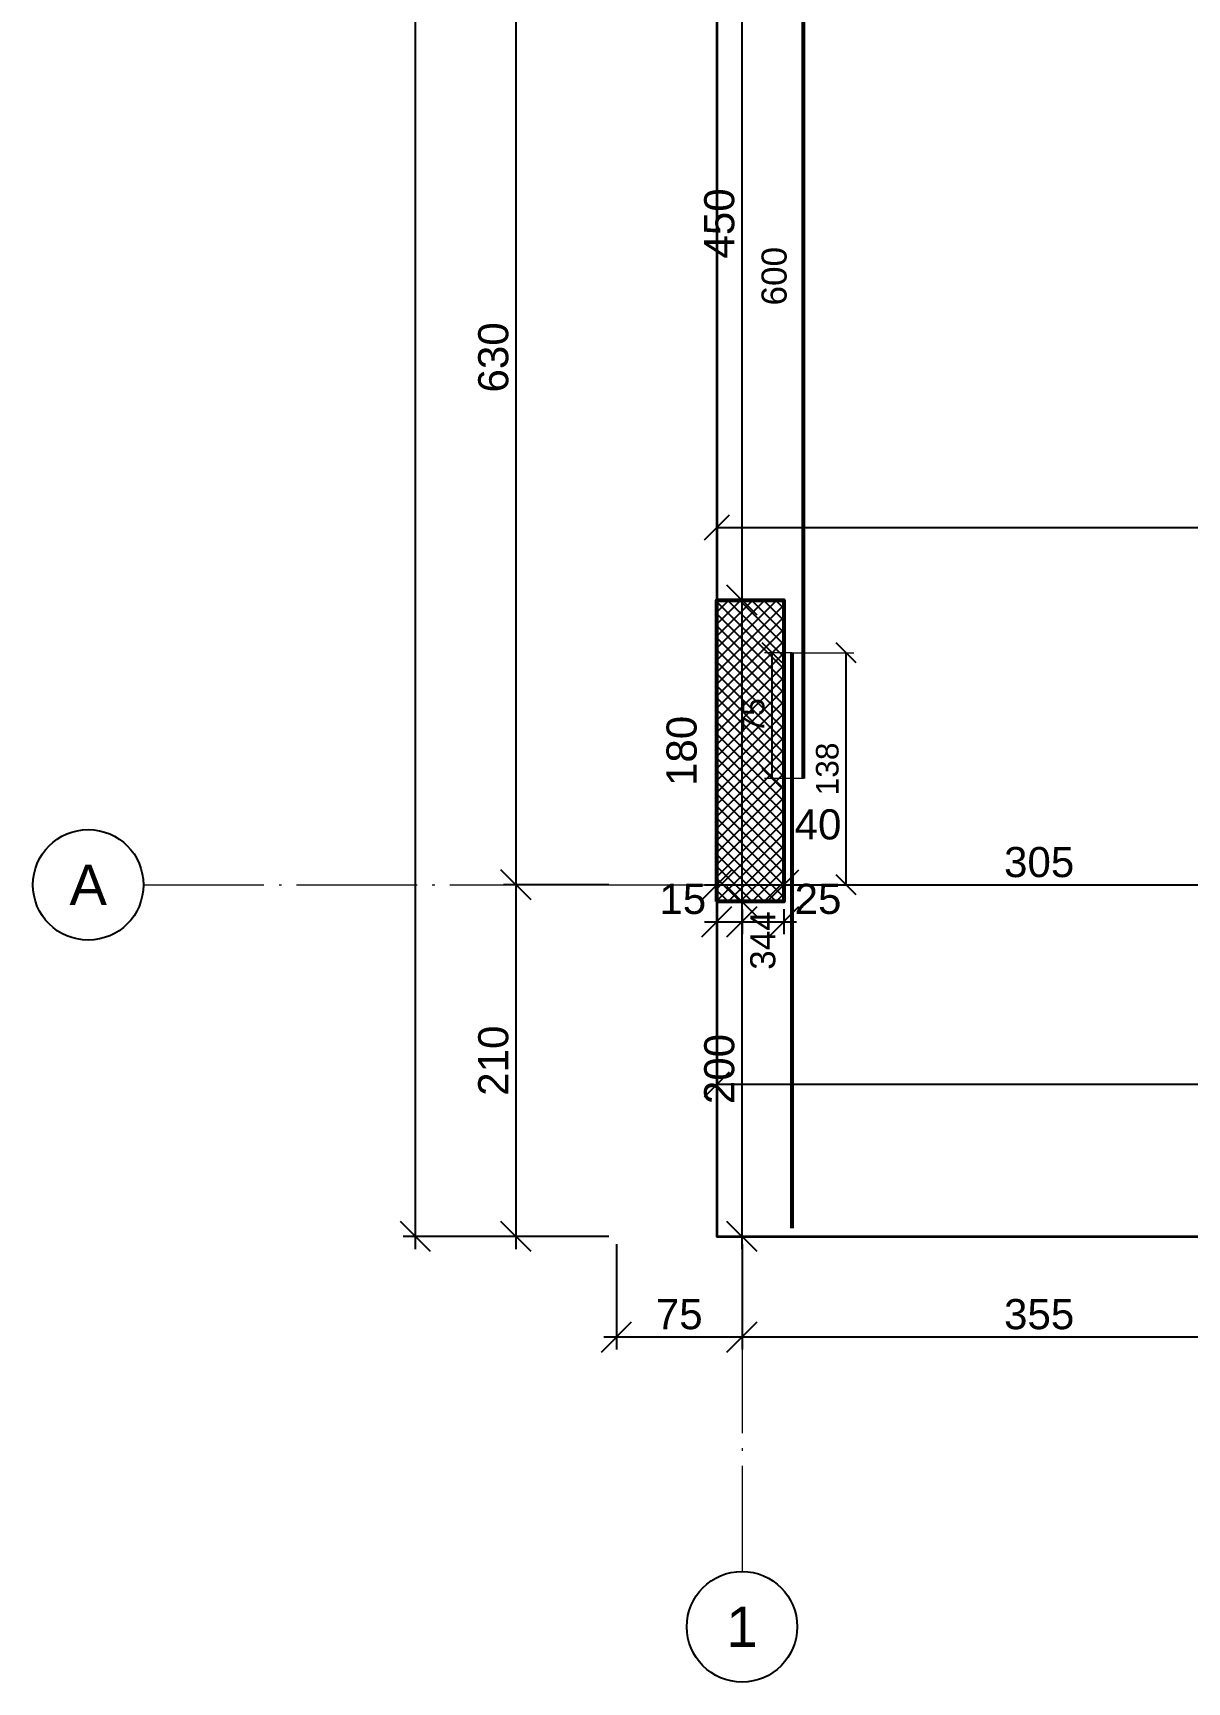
# Model space of a CAD drawing. Header units: millimetres. Extents: x -404 to 6018, y -5139 to 7890.
# Drawn here: x 3471 to 4161, y -466 to 519 of the extents above; entities that cross this region are included whole.
import ezdxf
from ezdxf.enums import TextEntityAlignment as Align

# ---------------------------------------------------------------- set-up
doc = ezdxf.new("R2010")
doc.units = ezdxf.units.MM
doc.linetypes.add('ZWCAD_ISO04W100', pattern=[30.5, 24, -3, 0.5, -3])
for name, color, linetype, lineweight in [('AXIS LINES', 255, 'ZWCAD_ISO04W100', 13), ('SLAB', 3, 'Continuous', 35), ('WALL', 10, 'Continuous', 53)]:
    doc.layers.add(name, color=color, linetype=linetype, lineweight=lineweight)
for name, color, linetype in [('FW_AXIS', 7, 'Continuous'), ('FW_DIM', 7, 'Continuous'), ('FW_WALL_HATCH', 8, 'Continuous'), ('REB_BOT_MESH_Y', 5, 'Continuous'), ('REB_BOT_MESH_Y_AXDIM', 5, 'Continuous'), ('REB_BOT_MESH_Y_LAP', 5, 'Continuous'), ('REB_BOT_MESH_Y_RANGE', 5, 'Continuous')]:
    doc.layers.add(name, color=color, linetype=linetype)
doc.styles.add('REBAR_TXT', font='arial.ttf')
doc.styles.get("Standard").update_dxf_attribs({"font": 'arial.ttf'})
doc.dimstyles.new('FW_DIM', dxfattribs={"dimtxt": 18, "dimasz": 9, "dimexe": 7.5, "dimexo": 4.5, "dimgap": 4.5, "dimtad": 1, "dimdec": 0, "dimtxsty": 'Standard', "dimtsz": 9, "dimcen": 2.5, "dimdle": 7.5, "dimclrd": 256, "dimclre": 256, "dimclrt": 7, "dimazin": 3, "dimtfac": 1, "dimtmove": 2, "dimatfit": 3})
doc.dimstyles.new('REBAR LAP', dxfattribs={"dimtxt": 13.5, "dimasz": 2.5, "dimexe": 4.5, "dimexo": 0, "dimgap": 4.5, "dimtad": 1, "dimdec": 0, "dimtxsty": 'Standard', "dimtsz": 6, "dimcen": 2.5, "dimclrd": 6, "dimclre": 6, "dimclrt": 7, "dimazin": 3, "dimtfac": 1, "dimtmove": 2, "dimatfit": 3, "dimlwd": 25, "dimlwe": 18})
doc.dimstyles.new('REBAR M-200', dxfattribs={"dimtxt": 15, "dimasz": 15, "dimexe": 25, "dimexo": 12.5, "dimgap": 10, "dimtad": 1, "dimdec": 0, "dimtxsty": 'Standard', "dimblk": 'NONE', "dimcen": 50, "dimse1": 1, "dimse2": 1, "dimclrd": 6, "dimclre": 6, "dimclrt": 7, "dimazin": 3, "dimtfac": 1, "dimtmove": 2, "dimatfit": 3, "dimldrblk": 'NONE', "dimlwd": 53})
doc.dimstyles.new('REBAR RANGE', dxfattribs={"dimtxt": 15, "dimasz": 2.5, "dimexe": 0, "dimexo": 0, "dimgap": 10, "dimtad": 1, "dimdec": 0, "dimtxsty": 'Standard', "dimtsz": 7.5, "dimcen": 2.5, "dimse1": 1, "dimse2": 1, "dimclrd": 6, "dimclre": 6, "dimclrt": 7, "dimazin": 3, "dimtfac": 1, "dimtmove": 2, "dimatfit": 3, "dimlwd": 25})

# ---------------------------------------------------------------- blocks, each defined once
blk = doc.blocks.new('*D808')
at = {"color": 6, "lineweight": 53}
blk.add_line((3924.99, -195), (3924.99, 148.5), dxfattribs=at)
at = {"layer": 'Defpoints'}
for p in [(3924.99, 148.5), (3924.99, -195), (3924.99, -195)]:
    blk.add_point(p, dxfattribs=at)
at = {"layer": 'REB_BOT_MESH_Y', "color": 7, "insert": (3907.49, -23.25), "char_height": 15, "attachment_point": 5, "rotation": 90}
blk.add_mtext('344', dxfattribs=at)
blk = doc.blocks.new('_NONE')
blk = doc.blocks.new('*D809')
at = {"color": 6, "lineweight": 53}
blk.add_line((3931.74, 73.5), (3931.74, 673.5), dxfattribs=at)
at = {"layer": 'Defpoints'}
for p in [(3931.74, 673.5), (3931.74, 73.5), (3931.74, 73.5)]:
    blk.add_point(p, dxfattribs=at)
at = {"layer": 'REB_BOT_MESH_Y', "color": 7, "insert": (3914.24, 373.5), "char_height": 15, "attachment_point": 5, "rotation": 90}
blk.add_mtext('600', dxfattribs=at)
blk = doc.blocks.new('_Oblique')
at = {"color": 0, "linetype": 'ByBlock', "lineweight": -2}
blk.add_line((-0.5, -0.5), (0.5, 0.5), dxfattribs=at)
blk = doc.blocks.new('*D812')
at = {"color": 6, "lineweight": 18}
for p, q in [((3924.99, 148.5), (3908.49, 148.5)), ((3931.74, 73.5), (3908.49, 73.5))]:
    blk.add_line(p, q, dxfattribs=at)
at = {"color": 6, "lineweight": 25}
blk.add_line((3912.99, 73.5), (3912.99, 148.5), dxfattribs=at)
at = {"layer": 'Defpoints'}
for p in [(3924.99, 148.5), (3912.99, 73.5), (3931.74, 73.5)]:
    blk.add_point(p, dxfattribs=at)
at = {"layer": 'REB_BOT_MESH_Y_LAP', "color": 6, "xscale": 12, "yscale": 12, "rotation": 90}
for p in [(3912.99, 148.5), (3912.99, 73.5)]:
    blk.add_blockref('_OBLIQUE', p, dxfattribs=at)
at = {"layer": 'REB_BOT_MESH_Y_LAP', "color": 7, "insert": (3901.74, 111), "char_height": 13.5, "attachment_point": 5, "rotation": 90}
blk.add_mtext('75', dxfattribs=at)
blk = doc.blocks.new('*D813')
at = {"color": 6, "lineweight": 18}
for p, q in [((3924.99, 148.5), (3961.74, 148.5)), ((3924.99, 10), (3961.74, 10))]:
    blk.add_line(p, q, dxfattribs=at)
at = {"color": 6, "lineweight": 25}
blk.add_line((3957.24, 10), (3957.24, 148.5), dxfattribs=at)
at = {"layer": 'Defpoints'}
for p in [(3924.99, 148.5), (3924.99, 10), (3957.24, 10)]:
    blk.add_point(p, dxfattribs=at)
at = {"layer": 'REB_BOT_MESH_Y_AXDIM', "color": 6, "xscale": 12, "yscale": 12, "rotation": 90}
for p in [(3957.24, 148.5), (3957.24, 10)]:
    blk.add_blockref('_OBLIQUE', p, dxfattribs=at)
at = {"layer": 'REB_BOT_MESH_Y_AXDIM', "color": 7, "insert": (3945.99, 79.25), "char_height": 13.5, "attachment_point": 5, "rotation": 90}
blk.add_mtext('138', dxfattribs=at)
blk = doc.blocks.new('*D846')
at = {"color": 6, "lineweight": 25}
blk.add_line((3879.99, -109.12), (4574.99, -109.12), dxfattribs=at)
at = {"layer": 'Defpoints'}
for p in [(3879.99, -109.12), (3879.99, -109.12), (4574.99, -109.12)]:
    blk.add_point(p, dxfattribs=at)
at = {"layer": 'REB_BOT_MESH_Y_RANGE', "color": 6, "xscale": 15, "yscale": 15}
for p in [(3879.99, -109.12), (4574.99, -109.12)]:
    blk.add_blockref('_OBLIQUE', p, dxfattribs=at)
at = {"layer": 'REB_BOT_MESH_Y_RANGE', "color": 7, "insert": (4227.49, -91.62), "char_height": 15, "attachment_point": 5}
blk.add_mtext('695', dxfattribs=at)
blk = doc.blocks.new('*D847')
at = {"color": 6, "lineweight": 25}
blk.add_line((3879.99, 223.5), (4574.99, 223.5), dxfattribs=at)
at = {"layer": 'Defpoints'}
for p in [(3879.99, 223.5), (3879.99, 223.5), (4574.99, 223.5)]:
    blk.add_point(p, dxfattribs=at)
at = {"layer": 'REB_BOT_MESH_Y_RANGE', "color": 6, "xscale": 15, "yscale": 15}
for p in [(3879.99, 223.5), (4574.99, 223.5)]:
    blk.add_blockref('_OBLIQUE', p, dxfattribs=at)
at = {"layer": 'REB_BOT_MESH_Y_RANGE', "color": 7, "insert": (4227.49, 241), "char_height": 15, "attachment_point": 5}
blk.add_mtext('695', dxfattribs=at)
blk = doc.blocks.new('*D881')
for p, q in [((3879.99, -4.5), (3879.99, -19.5)), ((3894.99, -4.5), (3894.99, -19.5)), ((3872.49, -12), (3902.49, -12))]:
    blk.add_line(p, q)
at = {"layer": 'Defpoints'}
for p in [(3879.99, 0), (3894.99, 0), (3879.99, -12)]:
    blk.add_point(p, dxfattribs=at)
at = {"layer": 'FW_DIM', "xscale": 18, "yscale": 18}
for p in [(3879.99, -12), (3894.99, -12)]:
    blk.add_blockref('_OBLIQUE', p, dxfattribs=at)
at = {"layer": 'FW_DIM', "color": 7, "insert": (3859.59, 1.5), "char_height": 18, "attachment_point": 5}
blk.add_mtext('15', dxfattribs=at)
blk = doc.blocks.new('*D882')
for p, q in [((3894.99, -4.5), (3894.99, -19.5)), ((3919.99, -4.5), (3919.99, -19.5)), ((3887.49, -12), (3927.49, -12))]:
    blk.add_line(p, q)
at = {"layer": 'Defpoints'}
for p in [(3894.99, 0), (3919.99, 0), (3894.99, -12)]:
    blk.add_point(p, dxfattribs=at)
at = {"layer": 'FW_DIM', "xscale": 18, "yscale": 18}
for p in [(3894.99, -12), (3919.99, -12)]:
    blk.add_blockref('_OBLIQUE', p, dxfattribs=at)
at = {"layer": 'FW_DIM', "color": 7, "insert": (3940.39, 1.5), "char_height": 18, "attachment_point": 5}
blk.add_mtext('25', dxfattribs=at)
blk = doc.blocks.new('*D957')
for p, q in [((3872.49, 10), (3927.49, 10)), ((3879.99, 14.5), (3879.99, 17.5)), ((3919.99, 14.5), (3919.99, 17.5))]:
    blk.add_line(p, q)
at = {"layer": 'Defpoints'}
for p in [(3879.99, 10), (3879.99, 10), (3919.99, 10)]:
    blk.add_point(p, dxfattribs=at)
at = {"layer": 'FW_DIM', "xscale": 18, "yscale": 18}
for p in [(3879.99, 10), (3919.99, 10)]:
    blk.add_blockref('_OBLIQUE', p, dxfattribs=at)
at = {"layer": 'FW_DIM', "color": 7, "insert": (3940.39, 46), "char_height": 18, "attachment_point": 5}
blk.add_mtext('40', dxfattribs=at)
blk = doc.blocks.new('*D958')
for p, q in [((3912.49, 10), (4232.49, 10)), ((3919.99, 14.5), (3919.99, 17.5)), ((4224.99, 14.5), (4224.99, 17.5))]:
    blk.add_line(p, q)
at = {"layer": 'Defpoints'}
for p in [(3919.99, 10), (3919.99, 10), (4224.99, 10)]:
    blk.add_point(p, dxfattribs=at)
at = {"layer": 'FW_DIM', "xscale": 18, "yscale": 18}
for p in [(3919.99, 10), (4224.99, 10)]:
    blk.add_blockref('_OBLIQUE', p, dxfattribs=at)
at = {"layer": 'FW_DIM', "color": 7, "insert": (4072.49, 23.5), "char_height": 18, "attachment_point": 5}
blk.add_mtext('305', dxfattribs=at)
blk = doc.blocks.new('*D1004')
for p, q in [((3890.49, 0), (3887.49, 0)), ((3894.99, -207.5), (3894.99, 7.5)), ((3890.49, -200), (3887.49, -200))]:
    blk.add_line(p, q)
at = {"layer": 'Defpoints'}
for p in [(3894.99, 0), (3894.99, -200), (3894.99, -200)]:
    blk.add_point(p, dxfattribs=at)
at = {"layer": 'FW_DIM', "xscale": 18, "yscale": 18, "rotation": 90}
for p in [(3894.99, 0), (3894.99, -200)]:
    blk.add_blockref('_OBLIQUE', p, dxfattribs=at)
at = {"layer": 'FW_DIM', "color": 7, "insert": (3881.49, -100), "char_height": 18, "attachment_point": 5, "rotation": 90}
blk.add_mtext('200', dxfattribs=at)
blk = doc.blocks.new('*D1005')
for p, q in [((3894.99, -7.5), (3894.99, 187.5)), ((3890.49, 180), (3887.49, 180)), ((3890.49, 0), (3887.49, 0))]:
    blk.add_line(p, q)
at = {"layer": 'Defpoints'}
for p in [(3894.99, 180), (3894.99, 0), (3894.99, 0)]:
    blk.add_point(p, dxfattribs=at)
at = {"layer": 'FW_DIM', "xscale": 18, "yscale": 18, "rotation": 90}
for p in [(3894.99, 180), (3894.99, 0)]:
    blk.add_blockref('_OBLIQUE', p, dxfattribs=at)
at = {"layer": 'FW_DIM', "color": 7, "insert": (3858.99, 90), "char_height": 18, "attachment_point": 5, "rotation": 90}
blk.add_mtext('180', dxfattribs=at)
blk = doc.blocks.new('*D1006')
for p, q in [((3894.99, 172.5), (3894.99, 637.5)), ((3890.49, 630), (3887.49, 630)), ((3890.49, 180), (3887.49, 180))]:
    blk.add_line(p, q)
at = {"layer": 'Defpoints'}
for p in [(3894.99, 630), (3894.99, 180), (3894.99, 180)]:
    blk.add_point(p, dxfattribs=at)
at = {"layer": 'FW_DIM', "xscale": 18, "yscale": 18, "rotation": 90}
for p in [(3894.99, 630), (3894.99, 180)]:
    blk.add_blockref('_OBLIQUE', p, dxfattribs=at)
at = {"layer": 'FW_DIM', "color": 7, "insert": (3881.49, 405), "char_height": 18, "attachment_point": 5, "rotation": 90}
blk.add_mtext('450', dxfattribs=at)
blk = doc.blocks.new('*D1055')
for p, q in [((3819.99, -204.5), (3819.99, -267.5)), ((3894.99, -204.5), (3894.99, -267.5)), ((3812.49, -260), (3902.49, -260))]:
    blk.add_line(p, q)
at = {"layer": 'Defpoints'}
for p in [(3819.99, -200), (3894.99, -200), (3819.99, -260)]:
    blk.add_point(p, dxfattribs=at)
at = {"layer": 'FW_DIM', "xscale": 18, "yscale": 18}
for p in [(3819.99, -260), (3894.99, -260)]:
    blk.add_blockref('_OBLIQUE', p, dxfattribs=at)
at = {"layer": 'FW_DIM', "color": 7, "insert": (3857.49, -246.5), "char_height": 18, "attachment_point": 5}
blk.add_mtext('75', dxfattribs=at)
blk = doc.blocks.new('*D1056')
for p, q in [((3894.99, -204.5), (3894.99, -267.5)), ((4249.99, -204.5), (4249.99, -267.5)), ((3887.49, -260), (4257.49, -260))]:
    blk.add_line(p, q)
at = {"layer": 'Defpoints'}
for p in [(3894.99, -200), (4249.99, -200), (3894.99, -260)]:
    blk.add_point(p, dxfattribs=at)
at = {"layer": 'FW_DIM', "xscale": 18, "yscale": 18}
for p in [(3894.99, -260), (4249.99, -260)]:
    blk.add_blockref('_OBLIQUE', p, dxfattribs=at)
at = {"layer": 'FW_DIM', "color": 7, "insert": (4072.49, -246.5), "char_height": 18, "attachment_point": 5}
blk.add_mtext('355', dxfattribs=at)
blk = doc.blocks.new('*D1062')
for p, q in [((3815.49, 10), (3752.49, 10)), ((3759.99, -207.5), (3759.99, 17.5)), ((3815.49, -200), (3752.49, -200))]:
    blk.add_line(p, q)
at = {"layer": 'Defpoints'}
for p in [(3819.99, 10), (3759.99, -200), (3819.99, -200)]:
    blk.add_point(p, dxfattribs=at)
at = {"layer": 'FW_DIM', "xscale": 18, "yscale": 18, "rotation": 90}
for p in [(3759.99, 10), (3759.99, -200)]:
    blk.add_blockref('_OBLIQUE', p, dxfattribs=at)
at = {"layer": 'FW_DIM', "color": 7, "insert": (3746.49, -95), "char_height": 18, "attachment_point": 5, "rotation": 90}
blk.add_mtext('210', dxfattribs=at)
blk = doc.blocks.new('*D1063')
for p, q in [((3759.99, 2.5), (3759.99, 647.5)), ((3815.49, 640), (3752.49, 640)), ((3815.49, 10), (3752.49, 10))]:
    blk.add_line(p, q)
at = {"layer": 'Defpoints'}
for p in [(3819.99, 640), (3759.99, 10), (3819.99, 10)]:
    blk.add_point(p, dxfattribs=at)
at = {"layer": 'FW_DIM', "xscale": 18, "yscale": 18, "rotation": 90}
for p in [(3759.99, 640), (3759.99, 10)]:
    blk.add_blockref('_OBLIQUE', p, dxfattribs=at)
at = {"layer": 'FW_DIM', "color": 7, "insert": (3746.49, 325), "char_height": 18, "attachment_point": 5, "rotation": 90}
blk.add_mtext('630', dxfattribs=at)
blk = doc.blocks.new('*D1080')
for p, q in [((3699.99, -207.5), (3699.99, 2947.6)), ((3815.49, 2940.1), (3692.49, 2940.1)), ((3815.49, -200), (3692.49, -200))]:
    blk.add_line(p, q)
at = {"layer": 'Defpoints'}
for p in [(3819.99, 2940.1), (3699.99, -200), (3819.99, -200)]:
    blk.add_point(p, dxfattribs=at)
at = {"layer": 'FW_DIM', "xscale": 18, "yscale": 18, "rotation": 90}
for p in [(3699.99, 2940.1), (3699.99, -200)]:
    blk.add_blockref('_OBLIQUE', p, dxfattribs=at)
at = {"layer": 'FW_DIM', "color": 7, "insert": (3686.49, 1370.05), "char_height": 18, "attachment_point": 5, "rotation": 90}
blk.add_mtext('3140', dxfattribs=at)

msp = doc.modelspace()

# ---------------------------------------------------------------- hatches: boundary and pattern name
at = {"layer": 'FW_WALL_HATCH'}
h = msp.add_hatch(dxfattribs=at)
h.set_pattern_fill('ANSI37', scale=1.6)
h.paths.add_polyline_path([(3879.99, 0), (3879.99, 180), (3919.99, 180), (3919.99, 0), (3879.99, 0)])

# ---------------------------------------------------------------- linework, layer by layer
at = {"layer": 'AXIS LINES', "color": 0, "ltscale": 3}
for points in [[(3894.99, 3140.04), (3894.99, -400.07)], [(3537.41, 10), (5952.4, 10)]]:
    msp.add_lwpolyline(points, dxfattribs=at)
at = {"layer": 'FW_AXIS'}
for centre in [(3504.41, 10), (3894.99, -433.07)]:
    msp.add_circle(centre, 33, dxfattribs=at)
at = {"layer": 'SLAB', "ltscale": 0.08}
msp.add_lwpolyline([(4464.89, 1950), (4464.89, 1490), (4385.03, 1490), (4385.09, 1529.38), (3920.09, 1530), (3920.09, 1410), (3819.99, 1410), (3819.99, 680), (3819.99, 630), (3879.99, 630), (3879.99, -200), (4580.09, -200), (4580.09, 0), (4729.99, 0), (4729.99, -199.9), (5429.99, -199.9)], dxfattribs=at)
at = {"layer": 'WALL', "ltscale": 0.08}
msp.add_lwpolyline([(3879.99, 0), (3879.99, 180), (3919.99, 180), (3919.99, 0)], close=True, dxfattribs=at)

# ---------------------------------------------------------------- texts
at = {"layer": 'FW_AXIS', "color": 7, "style": 'REBAR_TXT'}
for s, p in [('A', (3504.41, 10)), ('1', (3894.99, -433.07))]:
    msp.add_text(s, height=24, dxfattribs=at).set_placement(p, align=Align.MIDDLE_CENTER)

# ---------------------------------------------------------------- dimensions: what is measured, and where the dimension line sits
at = {"layer": 'FW_DIM'}
for base, p1, p2, picture, middle in [((3699.99, -200), (3819.99, -200), (3819.99, 2940.1), '*D1080', (3686.49, 1370.05)), ((3759.99, 10), (3819.99, 10), (3819.99, 640), '*D1063', (3746.49, 325)), ((3759.99, -200), (3819.99, -200), (3819.99, 10), '*D1062', (3746.49, -95))]:
    dim = msp.add_linear_dim(base=base, p1=p1, p2=p2, angle=90, dimstyle='FW_DIM', dxfattribs=at)
    dim.commit()
    dim.dimension.update_dxf_attribs({"geometry": picture, "text_midpoint": middle})
for base, p1, p2, text, picture, middle in [((3894.99, 180), (3894.99, 180), (3894.99, 630), '450', '*D1006', (3881.49, 405)), ((3894.99, 0), (3894.99, 0), (3894.99, 180), '180', '*D1005', (3858.99, 90)), ((3894.99, -200), (3894.99, -200), (3894.99, 0), '200', '*D1004', (3881.49, -100))]:
    dim = msp.add_linear_dim(base=base, p1=p1, p2=p2, angle=90, text=text, dimstyle='FW_DIM', override={"dimtmove": 2}, dxfattribs=at)
    dim.commit()
    dim.dimension.update_dxf_attribs({"geometry": picture, "text_midpoint": middle, "dimtype": 160})
for base, p1, p2, text, picture, middle in [((3879.99, 10), (3879.99, 10), (3919.99, 10), '40', '*D957', (3940.39, 46)), ((3919.99, 10), (3919.99, 10), (4224.99, 10), '305', '*D958', (4072.49, 23.5)), ((3879.99, -12), (3879.99, 0), (3894.99, 0), '15', '*D881', (3859.59, 1.5)), ((3894.99, -12), (3894.99, 0), (3919.99, 0), '25', '*D882', (3940.39, 1.5))]:
    dim = msp.add_linear_dim(base=base, p1=p1, p2=p2, text=text, dimstyle='FW_DIM', override={"dimtmove": 2}, dxfattribs=at)
    dim.commit()
    dim.dimension.update_dxf_attribs({"geometry": picture, "text_midpoint": middle, "dimtype": 160})
for base, p1, p2, picture, middle in [((3819.99, -260), (3819.99, -200), (3894.99, -200), '*D1055', (3857.49, -246.5)), ((3894.99, -260), (3894.99, -200), (4249.99, -200), '*D1056', (4072.49, -246.5))]:
    dim = msp.add_linear_dim(base=base, p1=p1, p2=p2, dimstyle='FW_DIM', dxfattribs=at)
    dim.commit()
    dim.dimension.update_dxf_attribs({"geometry": picture, "text_midpoint": middle})
at = {"layer": 'REB_BOT_MESH_Y'}
for base, p1, p2, picture, middle in [((3931.74, 73.5), (3931.74, 73.5), (3931.74, 673.5), '*D809', (3914.24, 373.5)), ((3924.98693601, -195), (3924.98693601, -195), (3924.98693601, 148.5), '*D808', (3907.48693601, -23.25))]:
    dim = msp.add_linear_dim(base=base, p1=p1, p2=p2, angle=90, dimstyle='REBAR M-200', dxfattribs=at)
    dim.commit()
    dim.dimension.update_dxf_attribs({"geometry": picture, "text_midpoint": middle})
at = {"layer": 'REB_BOT_MESH_Y_AXDIM'}
dim = msp.add_linear_dim(base=(3957.23693601, 10), p1=(3924.98693601, 10), p2=(3924.98693601, 148.5), angle=90, dimstyle='REBAR LAP', dxfattribs=at)
dim.commit()
dim.dimension.update_dxf_attribs({"geometry": '*D813', "text_midpoint": (3945.98693601, 79.25)})
at = {"layer": 'REB_BOT_MESH_Y_LAP'}
dim = msp.add_linear_dim(base=(3912.99, 73.5), p1=(3931.74, 73.5), p2=(3924.99, 148.5), angle=90, dimstyle='REBAR LAP', dxfattribs=at)
dim.commit()
dim.dimension.update_dxf_attribs({"geometry": '*D812', "text_midpoint": (3901.74, 111)})
at = {"layer": 'REB_BOT_MESH_Y_RANGE'}
for base, p1, p2, picture, middle in [((3879.99, 223.5), (3879.99, 223.5), (4574.99, 223.5), '*D847', (4227.49, 241)), ((3879.99, -109.12), (3879.99, -109.12), (4574.99, -109.12), '*D846', (4227.49, -91.62))]:
    dim = msp.add_linear_dim(base=base, p1=p1, p2=p2, dimstyle='REBAR RANGE', dxfattribs=at)
    dim.commit()
    dim.dimension.update_dxf_attribs({"geometry": picture, "text_midpoint": middle})

doc.saveas('drawing.dxf')
